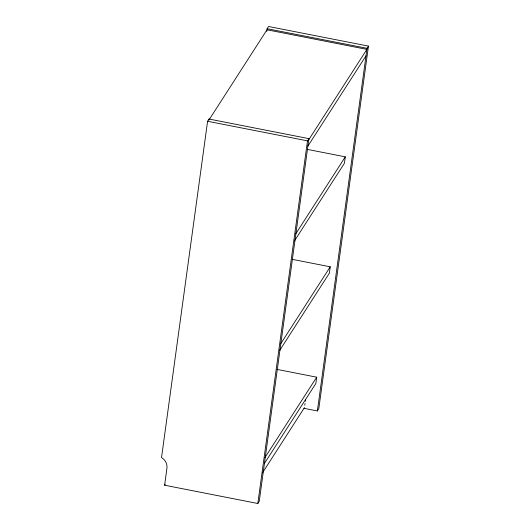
<?xml version="1.0" encoding="UTF-8"?>
<svg xmlns="http://www.w3.org/2000/svg" width="530" height="530" viewBox="0 0 530 530"><rect width="100%" height="100%" fill="white"/><g stroke="black" fill="none" stroke-linecap="round" stroke-linejoin="round"><path stroke-width="0.79" d="M207.594 121.271L161.531 457.549A10.746 9.924 32.8 0 1 166.943 468.162L164.611 485.215L257.819 503.5L259.25 501.281L308.924 138.641L209.025 119.045L207.594 121.271L307.493 140.861L308.924 138.641M208.88 120.111L209.025 119.045M266.776 31.389L267.14 28.719L268.571 26.5L368.469 46.097L318.795 408.729L317.364 410.955L303.988 408.325M257.819 503.5L307.493 140.861M304.79 405.192L305.008 403.595M305.34 401.197L305.558 399.6M292.149 259.329L330.243 266.802L329.368 273.195L279.741 350.323M307.208 149.367L345.302 156.84L344.427 163.24L294.355 241.057M277.018 369.403L316.695 377.188L315.814 383.581L264.404 463.485M317.364 410.955L367.038 48.316L368.469 46.097M209.323 119.416L266.994 29.786L366.892 49.383L308.778 139.708M307.897 146.101L366.018 55.776M295.68 233.969L345.302 156.84M164.611 485.215L165.247 484.228M280.615 343.924L330.243 266.802M264.834 457.787L316.695 377.188M262.41 472.945L304.465 407.59M267.14 28.719L367.038 48.316"/></g></svg>
